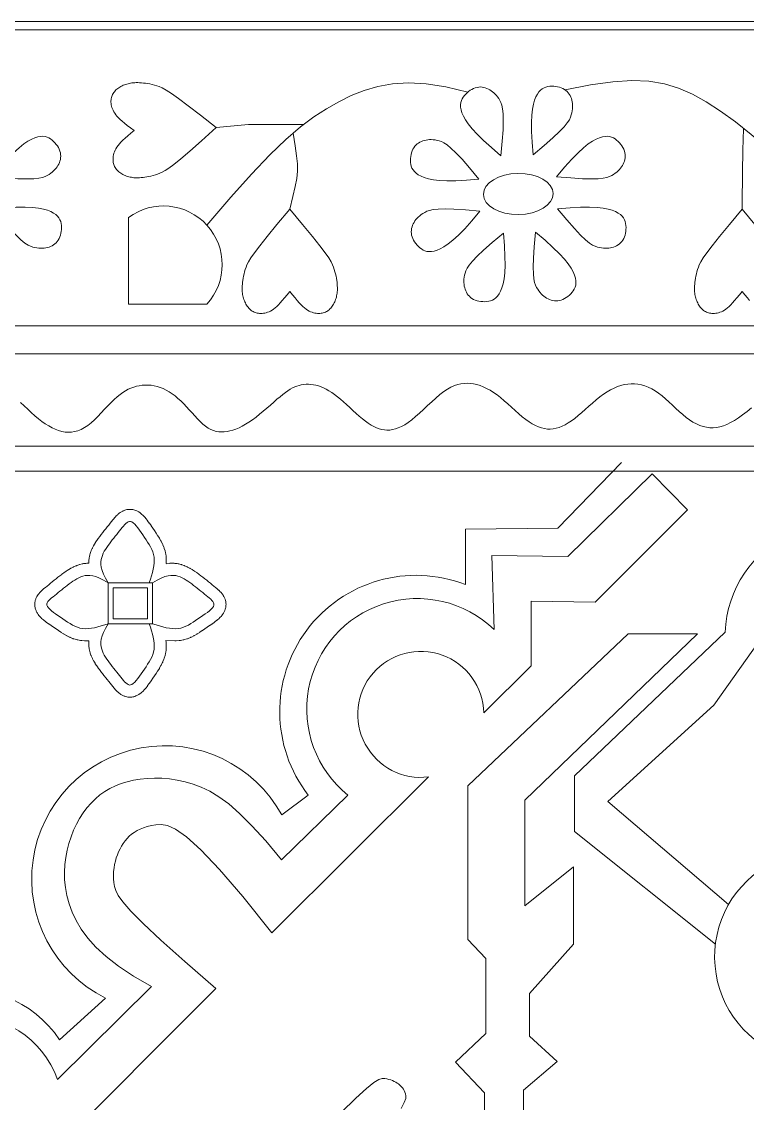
# Model space of a CAD drawing. Header units: inches. Extents: x -813 to 82, y -70 to 268.
# Drawn here: x -103.25 to -90.87, y 182.75 to 201.2 of the extents above; entities that cross this region are included whole.
import ezdxf

# ---------------------------------------------------------------- set-up
doc = ezdxf.new("R2010")
doc.units = ezdxf.units.IN
doc.header["$MEASUREMENT"] = 0
for name, color, linetype, lineweight, true_color in [('Black', 7, 'Continuous', 0, 0x000000), ('Blue', 7, 'Continuous', 0, 0x1081b2), ('Brown', 7, 'Continuous', 0, 0x653e10), ('Grey', 7, 'Continuous', 0, 0x58676a), ('Layak Architect', 1, 'Continuous', 5, 0xff0000), ('Mustard', 7, 'Continuous', 0, 0xa79b1b), ('White', 7, 'Continuous', 0, 0xffffff)]:
    doc.layers.add(name, color=color, linetype=linetype, lineweight=lineweight, true_color=true_color)
doc.layers.add('Rugs', color=201, linetype='Continuous')

# ---------------------------------------------------------------- blocks, each defined once
blk = doc.blocks.new('*U105')
at = {"layer": 'Mustard'}
blk.add_lwpolyline([(11.32, -20.49), (4.65, -14.93), (-0.53, -10.37), (-4.43, -6.69), (-7.23, -3.75), (-9.15, -1.41), (-10.37, 0.46), (-11.11, 2), (-11.55, 3.34), (-11.87, 4.59), (-12.1, 5.79), (-12.25, 6.94), (-12.31, 8.04), (-12.3, 9.1), (-12.22, 10.13), (-12.06, 11.12), (-11.84, 12.1), (-11.56, 13.05), (-11.2, 13.98), (-10.78, 14.87), (-10.28, 15.73), (-9.7, 16.53), (-9.04, 17.28), (-8.29, 17.96), (-7.46, 18.56), (-6.53, 19.09), (-5.52, 19.53), (-4.45, 19.89), (-3.33, 20.17), (-2.17, 20.36), (-0.99, 20.47), (0.2, 20.49), (1.38, 20.43), (2.54, 20.27), (3.68, 20), (4.78, 19.58), (5.85, 18.98), (6.87, 18.17), (7.85, 17.12), (8.78, 15.79), (9.65, 14.17), (10.45, 12.2), (11.15, 9.77), (11.72, 6.79), (12.12, 3.14), (12.31, -1.3), (12.27, -6.65), (11.95, -13.01), (11.32, -20.49)], dxfattribs=at)
blk = doc.blocks.new('*U111')
at = {"layer": 'Mustard', "color": 0, "linetype": 'ByBlock', "lineweight": -2, "transparency": 16777216}
blk.add_blockref('*U105', (6003766971.507133, 3337138645.91867), dxfattribs=at)
for p, rotation in [((6003767008.540522, 3337138647.324628), 315.0000000000001), ((6003766946.314736, 3337138618.737947), 45.00000000000002), ((6003767035.721244, 3337138622.132231), 270), ((6003767037.127202, 3337138585.098843), 225), ((6003766947.720695, 3337138581.704559), 90.00000000000001), ((6003766974.901417, 3337138556.512162), 135), ((6003767011.934805, 3337138557.91812), 180)]:
    blk.add_blockref('*U105', p, dxfattribs=dict(at, rotation=rotation))
blk = doc.blocks.new('*U112')
at = {"layer": 'Mustard'}
blk.add_lwpolyline([(11.32, -20.49), (4.65, -14.93), (-0.53, -10.37), (-4.43, -6.69), (-7.23, -3.75), (-9.15, -1.41), (-10.37, 0.46), (-11.11, 2), (-11.55, 3.34), (-11.87, 4.59), (-12.1, 5.79), (-12.25, 6.94), (-12.31, 8.04), (-12.3, 9.1), (-12.22, 10.13), (-12.06, 11.12), (-11.84, 12.1), (-11.56, 13.05), (-11.2, 13.98), (-10.78, 14.87), (-10.28, 15.73), (-9.7, 16.53), (-9.04, 17.28), (-8.29, 17.96), (-7.46, 18.56), (-6.53, 19.09), (-5.52, 19.53), (-4.45, 19.89), (-3.33, 20.17), (-2.17, 20.36), (-0.99, 20.47), (0.2, 20.49), (1.38, 20.43), (2.54, 20.27), (3.68, 20), (4.78, 19.58), (5.85, 18.98), (6.87, 18.17), (7.85, 17.12), (8.78, 15.79), (9.65, 14.17), (10.45, 12.2), (11.15, 9.77), (11.72, 6.79), (12.12, 3.14), (12.31, -1.3), (12.27, -6.65), (11.95, -13.01), (11.32, -20.49)], dxfattribs=at)
blk = doc.blocks.new('*U113')
at = {"layer": 'Mustard', "color": 0, "linetype": 'ByBlock', "lineweight": -2, "transparency": 16777216}
blk.add_blockref('*U112', (6003766971.507133, 3337138645.91867), dxfattribs=at)
for p, rotation in [((6003767008.540522, 3337138647.324628), 315.0000000000001), ((6003766946.314736, 3337138618.737947), 45.00000000000002), ((6003767035.721244, 3337138622.132231), 270), ((6003767037.127202, 3337138585.098843), 225), ((6003766947.720695, 3337138581.704559), 90.00000000000001), ((6003766974.901417, 3337138556.512162), 135), ((6003767011.934805, 3337138557.91812), 180)]:
    blk.add_blockref('*U112', p, dxfattribs=dict(at, rotation=rotation))
blk = doc.blocks.new('C3')
at = {"layer": 'Black'}
blk.add_lwpolyline([(-988.34, 1124.1), (-999.56, 1114.67), (-1008.7, 1106.34), (-1016.01, 1098.98), (-1021.72, 1092.42), (-1026.09, 1086.52), (-1029.35, 1081.11), (-1031.76, 1076.05), (-1033.55, 1071.18), (-1034.94, 1066.38), (-1035.97, 1061.64), (-1036.68, 1056.98), (-1037.07, 1052.41), (-1037.17, 1047.96), (-1037, 1043.65), (-1036.57, 1039.49), (-1035.9, 1035.5), (-1035.01, 1031.69), (-1033.9, 1028.08), (-1032.56, 1024.64), (-1030.98, 1021.38), (-1029.17, 1018.3), (-1027.12, 1015.38), (-1024.81, 1012.63), (-1022.26, 1010.04), (-1019.45, 1007.6), (-1016.4, 1005.33), (-1013.12, 1003.23), (-1009.64, 1001.32), (-1005.97, 999.6), (-1002.13, 998.1), (-998.14, 996.8), (-994.01, 995.74), (-989.76, 994.91), (-985.4, 994.36), (-980.92, 994.12), (-976.34, 994.22), (-971.65, 994.69), (-966.86, 995.58), (-961.97, 996.92), (-956.99, 998.73), (-951.91, 1001.09), (-946.73, 1004.14), (-941.42, 1008.04), (-935.98, 1012.96), (-930.37, 1019.07), (-924.59, 1026.53), (-918.62, 1035.52), (-912.45, 1046.21)], dxfattribs=at)
blk.add_arc((-838.06, 936.58), 56.57, 109.28746, 340.16936, dxfattribs=at)
at = {"layer": 'Blue'}
blk.add_lwpolyline([(-1262.04, 967.76), (-1260, 969.95), (-1257.96, 972.14), (-1255.96, 974.31), (-1254.06, 976.45), (-1252.3, 978.56), (-1250.7, 980.64), (-1249.27, 982.68), (-1248, 984.7), (-1246.9, 986.69), (-1245.99, 988.67), (-1245.25, 990.62), (-1244.71, 992.55), (-1244.36, 994.48), (-1244.21, 996.39), (-1244.29, 998.3), (-1244.59, 1000.22), (-1245.13, 1002.14), (-1245.92, 1004.08), (-1246.98, 1006.04), (-1248.31, 1008.03), (-1249.92, 1010.04), (-1251.75, 1012.07), (-1253.74, 1014.11), (-1255.83, 1016.13), (-1257.95, 1018.14), (-1260.03, 1020.11), (-1262.01, 1022.03), (-1263.84, 1023.88), (-1265.45, 1025.67), (-1266.86, 1027.39), (-1268.07, 1029.07), (-1269.1, 1030.71), (-1269.96, 1032.34), (-1270.68, 1033.96), (-1271.27, 1035.59), (-1271.73, 1037.25), (-1272.09, 1038.94), (-1272.34, 1040.67), (-1272.47, 1042.42), (-1272.47, 1044.2), (-1272.35, 1045.99), (-1272.08, 1047.79), (-1271.66, 1049.6), (-1271.09, 1051.41), (-1270.35, 1053.21), (-1269.46, 1055), (-1268.42, 1056.79), (-1267.25, 1058.56), (-1265.94, 1060.31), (-1264.5, 1062.05), (-1262.95, 1063.77), (-1261.29, 1065.48), (-1259.53, 1067.16), (-1257.71, 1068.82), (-1255.87, 1070.47), (-1254.06, 1072.1), (-1252.31, 1073.71), (-1250.66, 1075.32), (-1249.16, 1076.91), (-1247.86, 1078.5), (-1246.77, 1080.08), (-1245.9, 1081.65), (-1245.23, 1083.24), (-1244.77, 1084.83), (-1244.49, 1086.45), (-1244.38, 1088.08), (-1244.43, 1089.74), (-1244.64, 1091.44), (-1244.99, 1093.18), (-1245.48, 1094.96), (-1246.12, 1096.79), (-1246.91, 1098.66), (-1247.86, 1100.58), (-1248.97, 1102.55), (-1250.24, 1104.57), (-1251.67, 1106.65), (-1253.27, 1108.78), (-1255, 1110.94), (-1256.8, 1113.1), (-1258.65, 1115.24), (-1260.48, 1117.35), (-1262.27, 1119.38), (-1263.96, 1121.32), (-1265.5, 1123.14), (-1266.88, 1124.83), (-1268.07, 1126.4), (-1269.11, 1127.87), (-1269.99, 1129.26), (-1270.74, 1130.6), (-1271.36, 1131.92), (-1271.87, 1133.22), (-1272.28, 1134.54), (-1272.59, 1135.89), (-1272.81, 1137.28), (-1272.94, 1138.7), (-1272.96, 1140.14), (-1272.88, 1141.61), (-1272.68, 1143.1), (-1272.38, 1144.61), (-1271.96, 1146.13), (-1271.42, 1147.67), (-1270.75, 1149.22), (-1269.97, 1150.8), (-1269.05, 1152.41), (-1268, 1154.05), (-1266.83, 1155.73), (-1265.51, 1157.46), (-1264.06, 1159.24), (-1262.48, 1161.07), (-1260.8, 1162.95), (-1259.06, 1164.86), (-1257.3, 1166.77), (-1255.55, 1168.68), (-1253.87, 1170.57), (-1252.29, 1172.42), (-1250.86, 1174.22), (-1249.59, 1175.95), (-1248.5, 1177.63), (-1247.59, 1179.26), (-1246.85, 1180.85), (-1246.27, 1182.43), (-1245.86, 1184), (-1245.6, 1185.57), (-1245.5, 1187.16), (-1245.56, 1188.78), (-1245.79, 1190.44), (-1246.2, 1192.16), (-1246.82, 1193.94), (-1247.66, 1195.79), (-1248.74, 1197.74), (-1250.08, 1199.78), (-1251.69, 1201.93), (-1253.57, 1204.21), (-1255.68, 1206.58), (-1257.92, 1209.01), (-1260.23, 1211.48), (-1262.52, 1213.95), (-1264.72, 1216.4), (-1266.76, 1218.8), (-1268.55, 1221.12), (-1270.05, 1223.33), (-1271.24, 1225.44), (-1272.16, 1227.48), (-1272.83, 1229.46), (-1273.27, 1231.38), (-1273.5, 1233.28), (-1273.54, 1235.16), (-1273.42, 1237.05), (-1273.15, 1238.95), (-1272.73, 1240.87), (-1272.16, 1242.82), (-1271.42, 1244.79), (-1270.5, 1246.8), (-1269.41, 1248.83), (-1268.12, 1250.9), (-1266.64, 1253), (-1264.95, 1255.14), (-1263.12, 1257.31), (-1261.19, 1259.49), (-1259.2, 1261.67), (-1257.23, 1263.84), (-1255.31, 1265.99), (-1253.5, 1268.09), (-1251.86, 1270.15), (-1250.43, 1272.14), (-1249.21, 1274.07), (-1248.2, 1275.96), (-1247.4, 1277.8), (-1246.8, 1279.61), (-1246.39, 1281.39), (-1246.17, 1283.15), (-1246.14, 1284.9), (-1246.29, 1286.65), (-1246.62, 1288.4), (-1247.14, 1290.16), (-1247.85, 1291.95), (-1248.74, 1293.77), (-1249.82, 1295.63), (-1251.09, 1297.55), (-1252.55, 1299.53), (-1254.19, 1301.58), (-1255.97, 1303.69), (-1257.85, 1305.84), (-1259.78, 1308.02), (-1261.7, 1310.22), (-1263.57, 1312.42), (-1265.35, 1314.61), (-1266.97, 1316.78), (-1268.41, 1318.9), (-1269.66, 1321), (-1270.71, 1323.07), (-1271.58, 1325.12), (-1272.26, 1327.15), (-1272.76, 1329.18), (-1273.07, 1331.2), (-1273.2, 1333.24), (-1273.16, 1335.28), (-1272.93, 1337.33), (-1272.52, 1339.38), (-1271.92, 1341.45), (-1271.13, 1343.52), (-1270.14, 1345.59), (-1268.95, 1347.66), (-1267.55, 1349.73), (-1265.96, 1351.8), (-1264.2, 1353.86), (-1262.34, 1355.92), (-1260.41, 1357.98), (-1258.48, 1360.04), (-1256.58, 1362.09), (-1254.78, 1364.14), (-1253.12, 1366.18), (-1251.63, 1368.23), (-1250.34, 1370.26), (-1249.25, 1372.3), (-1248.36, 1374.32), (-1247.68, 1376.35), (-1247.2, 1378.37), (-1246.94, 1380.38), (-1246.9, 1382.39), (-1247.08, 1384.39), (-1247.48, 1386.42), (-1248.11, 1388.47), (-1248.96, 1390.58), (-1250.04, 1392.76), (-1251.35, 1395.04), (-1252.9, 1397.43), (-1254.67, 1399.95), (-1256.67, 1402.61), (-1258.84, 1405.38)], dxfattribs=at)
blk.add_lwpolyline([(-1326.45, 1130.63), (-1324.6, 1132.12), (-1323.01, 1133.45), (-1321.63, 1134.66), (-1320.46, 1135.76), (-1319.47, 1136.79), (-1318.63, 1137.76), (-1317.92, 1138.69), (-1317.31, 1139.61), (-1316.8, 1140.51), (-1316.38, 1141.4), (-1316.04, 1142.28), (-1315.78, 1143.13), (-1315.58, 1143.96), (-1315.45, 1144.77), (-1315.37, 1145.55), (-1315.33, 1146.3), (-1315.35, 1147.03), (-1315.41, 1147.73), (-1315.52, 1148.41), (-1315.67, 1149.06), (-1315.87, 1149.69), (-1316.12, 1150.3), (-1316.42, 1150.89), (-1316.77, 1151.46), (-1317.16, 1152.01), (-1317.59, 1152.54), (-1318.07, 1153.04), (-1318.58, 1153.53), (-1319.13, 1153.98), (-1319.71, 1154.42), (-1320.31, 1154.82), (-1320.95, 1155.2), (-1321.6, 1155.54), (-1322.28, 1155.86), (-1322.98, 1156.15), (-1323.69, 1156.41), (-1324.42, 1156.65), (-1325.16, 1156.85), (-1325.91, 1157.03), (-1326.67, 1157.18), (-1327.45, 1157.3), (-1328.25, 1157.39), (-1329.08, 1157.45), (-1329.95, 1157.48), (-1330.87, 1157.47), (-1331.85, 1157.43), (-1332.88, 1157.36), (-1333.99, 1157.25), (-1335.16, 1157.1), (-1336.39, 1156.9), (-1337.67, 1156.66), (-1338.98, 1156.37), (-1340.33, 1156.03), (-1341.7, 1155.63), (-1343.09, 1155.17), (-1344.53, 1154.61), (-1346.25, 1153.75), (-1348.53, 1152.35), (-1351.63, 1150.18), (-1355.83, 1146.99), (-1361.4, 1142.55), (-1368.62, 1136.63), (-1377.75, 1128.98), (-1368.62, 1121.33), (-1361.4, 1115.41), (-1355.83, 1110.97), (-1351.63, 1107.78), (-1348.53, 1105.61), (-1346.25, 1104.21), (-1344.53, 1103.35), (-1343.09, 1102.79), (-1341.7, 1102.33), (-1340.33, 1101.93), (-1338.98, 1101.59), (-1337.67, 1101.3), (-1336.39, 1101.06), (-1335.16, 1100.86), (-1333.99, 1100.71), (-1332.88, 1100.6), (-1331.85, 1100.53), (-1330.87, 1100.49), (-1329.95, 1100.48), (-1329.08, 1100.51), (-1328.25, 1100.57), (-1327.45, 1100.66), (-1326.67, 1100.78), (-1325.91, 1100.93), (-1325.16, 1101.11), (-1324.42, 1101.31), (-1323.69, 1101.55), (-1322.98, 1101.81), (-1322.28, 1102.1), (-1321.6, 1102.42), (-1320.95, 1102.76), (-1320.31, 1103.14), (-1319.71, 1103.54), (-1319.13, 1103.98), (-1318.58, 1104.43), (-1318.07, 1104.92), (-1317.59, 1105.42), (-1317.16, 1105.95), (-1316.77, 1106.5), (-1316.42, 1107.07), (-1316.12, 1107.66), (-1315.87, 1108.27), (-1315.67, 1108.9), (-1315.52, 1109.56), (-1315.41, 1110.23), (-1315.35, 1110.93), (-1315.33, 1111.66), (-1315.37, 1112.41), (-1315.45, 1113.19), (-1315.58, 1114), (-1315.78, 1114.83), (-1316.04, 1115.68), (-1316.38, 1116.56), (-1316.8, 1117.45), (-1317.31, 1118.35), (-1317.92, 1119.27), (-1318.63, 1120.2), (-1319.47, 1121.17), (-1320.46, 1122.2), (-1321.63, 1123.3), (-1323.01, 1124.51), (-1324.6, 1125.84), (-1326.45, 1127.33), (-1328.57, 1128.98)], close=True, dxfattribs=at)
at = {"layer": 'Brown'}
for points in [[(-961.61, 1391.61), (-1023.27, 1319.27), (-1080.89, 1382.68), (-1113.79, 1406.06), (-1135.04, 1421.16), (-1148.38, 1435.72), (-1153.19, 1453.61), (-1149.21, 1476.01), (-1137.73, 1492.28), (-1124.9, 1502.9), (-1108.9, 1505.22)], [(-1449.13, 1293.79), (-1452.19, 1309.01), (-1454.06, 1322.22), (-1454.77, 1333.75), (-1454.35, 1343.94), (-1452.84, 1353.14), (-1450.26, 1361.68), (-1446.66, 1369.92), (-1442.06, 1378.18), (-1436.5, 1386.77), (-1429.98, 1395.75), (-1422.51, 1405.17), (-1414.1, 1415.04), (-1404.75, 1425.39), (-1394.47, 1436.25), (-1383.26, 1447.66), (-1371.14, 1459.63)], [(-1377.75, 1399.68), (-1386.73, 1399.75), (-1393.74, 1399.81), (-1399.35, 1399.87), (-1404.13, 1399.94), (-1408.64, 1400.02), (-1413.45, 1400.13), (-1419.13, 1400.27), (-1426.24, 1400.46)], [(-1124.6, 1389.53), (-1038.47, 1299.31), (-1005.29, 1299.31), (-937.87, 1383.71)], [(-1447.83, 1235.56), (-1450.99, 1222.41), (-1452.76, 1210.63), (-1453.29, 1200.03), (-1452.71, 1190.43), (-1451.16, 1181.65), (-1448.78, 1173.49), (-1445.7, 1165.79), (-1442.05, 1158.35), (-1437.91, 1150.97), (-1432.99, 1143.41), (-1426.96, 1135.39), (-1419.48, 1126.67), (-1410.2, 1116.98), (-1398.77, 1106.05), (-1384.86, 1093.61), (-1368.12, 1079.42)], [(-1426.69, 1084.98), (-1428.46, 1104.34), (-1428.46, 1137.38)], [(-1377.75, 1128.98), (-1385.3, 1130.87), (-1391.26, 1132.24), (-1396.15, 1133.13), (-1400.5, 1133.54), (-1404.85, 1133.52), (-1409.73, 1133.08), (-1415.68, 1132.24), (-1423.22, 1131.03)]]:
    blk.add_lwpolyline(points, dxfattribs=at)
for points in [[(-1165.49, 1055.1), (-1165.73, 1056.79, -0.034462), (-1165.8, 1057.78), (-1165.81, 1059.3, -0.033999), (-1165.75, 1060.28), (-1165.57, 1061.68, -0.029168), (-1165.41, 1062.5), (-1165.07, 1063.81, -0.022088), (-1164.89, 1064.43), (-1164.45, 1065.69, -0.01868), (-1164.25, 1066.19), (-1163.72, 1067.41, -0.016254), (-1163.52, 1067.84), (-1162.9, 1069.03, -0.013719), (-1162.71, 1069.38), (-1162.02, 1070.55, -0.011177), (-1161.85, 1070.82), (-1161.11, 1071.97, -0.008694), (-1160.97, 1072.18), (-1160.18, 1073.31, -0.006296), (-1160.07, 1073.46), (-1159.24, 1074.58, -0.003989), (-1159.17, 1074.67), (-1158.32, 1075.79, -0.002077), (-1158.28, 1075.84), (-1157.41, 1076.96, -0.001492), (-1157.39, 1077), (-1156.51, 1078.11, -0.001257), (-1156.49, 1078.14), (-1155.61, 1079.25, -0.001042), (-1155.59, 1079.27), (-1154.72, 1080.36, -0.000839), (-1154.7, 1080.38), (-1153.84, 1081.44, -0.000642), (-1153.83, 1081.46), (-1152.99, 1082.5, -0.000442), (-1152.98, 1082.51), (-1152.17, 1083.51), (-1151.38, 1084.47, -0.001024), (-1151.36, 1084.5), (-1150.61, 1085.41, -0.006385), (-1150.49, 1085.55), (-1149.77, 1086.38, -0.014467), (-1149.49, 1086.69), (-1148.79, 1087.41, -0.025543), (-1148.25, 1087.92), (-1147.55, 1088.5, -0.041072), (-1146.58, 1089.19), (-1145.88, 1089.6, -0.060896), (-1144.27, 1090.3), (-1143.55, 1090.52, -0.078182), (-1141.32, 1090.82), (-1140.57, 1090.8, -0.079892), (-1138.31, 1090.39), (-1137.53, 1090.11, -0.06296), (-1135.9, 1089.29), (-1135.07, 1088.73, -0.039078), (-1134.19, 1088.03), (-1133.32, 1087.22, -0.023897), (-1132.83, 1086.73), (-1131.93, 1085.71, -0.015107), (-1131.65, 1085.37), (-1130.71, 1084.18, -0.009586), (-1130.54, 1083.96), (-1129.58, 1082.64, -0.005772), (-1129.49, 1082.5), (-1128.51, 1081.09, -0.002846), (-1128.47, 1081.02), (-1127.48, 1079.56, -0.000323), (-1127.48, 1079.55), (-1126.5, 1078.1), (-1125.53, 1076.67, -0.001791), (-1125.5, 1076.63), (-1124.55, 1075.2, -0.005914), (-1124.45, 1075.06), (-1123.55, 1073.64, -0.01027), (-1123.4, 1073.38), (-1122.57, 1071.95, -0.014823), (-1122.37, 1071.57), (-1121.64, 1070.12, -0.019434), (-1121.4, 1069.6), (-1120.79, 1068.11, -0.02381), (-1120.56, 1067.46), (-1120.1, 1065.92, -0.027493), (-1119.91, 1065.14), (-1119.62, 1063.53, -0.028895), (-1119.51, 1062.7), (-1119.4, 1061.01, -0.025128), (-1119.39, 1060.28), (-1119.57, 1054.86, -0.020501)], [(-1165.78, 1008.66), (-1166.54, 1008.66, -0.033999), (-1167.52, 1008.72), (-1168.92, 1008.9, -0.029168), (-1169.75, 1009.06), (-1171.05, 1009.39, -0.022088), (-1171.67, 1009.58), (-1172.93, 1010.02, -0.01868), (-1173.43, 1010.22), (-1174.66, 1010.75, -0.016254), (-1175.08, 1010.95), (-1176.27, 1011.57, -0.013719), (-1176.62, 1011.76), (-1177.79, 1012.44, -0.011177), (-1178.06, 1012.61), (-1179.21, 1013.36, -0.008694), (-1179.42, 1013.5), (-1180.55, 1014.29, -0.006296), (-1180.7, 1014.4), (-1181.82, 1015.23, -0.003989), (-1181.91, 1015.3), (-1183.03, 1016.15, -0.002077), (-1183.08, 1016.19), (-1184.2, 1017.05, -0.001492), (-1184.24, 1017.08), (-1185.35, 1017.96, -0.001257), (-1185.38, 1017.98), (-1186.49, 1018.86, -0.001042), (-1186.51, 1018.88), (-1187.6, 1019.75, -0.000839), (-1187.62, 1019.76), (-1188.68, 1020.62, -0.000642), (-1188.7, 1020.64), (-1189.74, 1021.48, -0.000442), (-1189.75, 1021.48), (-1190.75, 1022.3), (-1191.72, 1023.09, -0.001024), (-1191.74, 1023.11), (-1192.65, 1023.85, -0.006385), (-1192.79, 1023.97), (-1193.62, 1024.69, -0.014467), (-1193.93, 1024.98), (-1194.65, 1025.68, -0.025543), (-1195.16, 1026.22), (-1195.74, 1026.92, -0.041072), (-1196.43, 1027.89), (-1196.84, 1028.59, -0.060896), (-1197.55, 1030.2), (-1197.76, 1030.92, -0.078182), (-1198.06, 1033.15), (-1198.04, 1033.9, -0.079892), (-1197.63, 1036.16), (-1197.35, 1036.94, -0.06296), (-1196.53, 1038.56), (-1195.98, 1039.39, -0.039078), (-1195.27, 1040.28), (-1194.46, 1041.15, -0.023897), (-1193.97, 1041.63), (-1192.95, 1042.54, -0.015107), (-1192.61, 1042.82), (-1191.42, 1043.76, -0.009586), (-1191.2, 1043.92), (-1189.88, 1044.88, -0.005772), (-1189.74, 1044.98), (-1188.33, 1045.95, -0.002846), (-1188.26, 1046), (-1186.8, 1046.98, -0.000323), (-1186.8, 1046.99), (-1185.34, 1047.97), (-1183.91, 1048.94, -0.001791), (-1183.87, 1048.97), (-1182.44, 1049.92, -0.005914), (-1182.3, 1050.01), (-1180.88, 1050.92, -0.01027), (-1180.62, 1051.07), (-1179.19, 1051.9, -0.014823), (-1178.81, 1052.1), (-1177.36, 1052.83, -0.019434), (-1176.85, 1053.06), (-1175.35, 1053.67, -0.02381), (-1174.7, 1053.9), (-1173.16, 1054.37, -0.027493), (-1172.38, 1054.56), (-1170.77, 1054.85, -0.028895), (-1169.94, 1054.96), (-1168.25, 1055.07, -0.025128), (-1167.53, 1055.08), (-1165.76, 1055.02, -0.020501)], [(-1119.44, 1008.73), (-1119.23, 1008.68, 0.047666), (-1119.23, 1008.68), (-1118.73, 1008.66, 0.034462), (-1118.73, 1008.66), (-1117.21, 1008.66, 0.033999), (-1116.23, 1008.72), (-1114.84, 1008.9, 0.029168), (-1114.01, 1009.06), (-1112.7, 1009.39, 0.022088), (-1112.09, 1009.58), (-1110.83, 1010.02, 0.01868), (-1110.32, 1010.22), (-1109.1, 1010.75, 0.016254), (-1108.67, 1010.95), (-1107.48, 1011.57, 0.013719), (-1107.13, 1011.76), (-1105.97, 1012.44, 0.011177), (-1105.69, 1012.61), (-1104.54, 1013.36, 0.008694), (-1104.33, 1013.5), (-1103.2, 1014.29, 0.006296), (-1103.05, 1014.4), (-1101.93, 1015.23, 0.003989), (-1101.84, 1015.3), (-1100.72, 1016.15, 0.002077), (-1100.67, 1016.19), (-1099.55, 1017.05, 0.001492), (-1099.52, 1017.08), (-1098.4, 1017.96, 0.001257), (-1098.37, 1017.98), (-1097.27, 1018.86, 0.001042), (-1097.24, 1018.88), (-1096.15, 1019.75, 0.000839), (-1096.14, 1019.76), (-1095.07, 1020.62, 0.000642), (-1095.05, 1020.64), (-1094.02, 1021.48, 0.000442), (-1094.01, 1021.48), (-1093, 1022.3), (-1092.04, 1023.09, 0.001024), (-1092.01, 1023.11), (-1091.1, 1023.85, 0.006385), (-1090.96, 1023.97), (-1090.13, 1024.69, 0.014467), (-1089.82, 1024.98), (-1089.1, 1025.68, 0.025543), (-1088.6, 1026.22), (-1088.01, 1026.92, 0.041072), (-1087.33, 1027.89), (-1086.91, 1028.59, 0.060896), (-1086.21, 1030.2), (-1085.99, 1030.92, 0.078182), (-1085.69, 1033.15), (-1085.71, 1033.9, 0.079892), (-1086.12, 1036.16), (-1086.4, 1036.94, 0.06296), (-1087.22, 1038.56), (-1087.78, 1039.39, 0.039078), (-1088.48, 1040.28), (-1089.29, 1041.15, 0.023897), (-1089.79, 1041.63), (-1090.81, 1042.54, 0.015107), (-1091.14, 1042.82), (-1092.33, 1043.76, 0.009586), (-1092.55, 1043.92), (-1093.88, 1044.88, 0.005772), (-1094.01, 1044.98), (-1095.42, 1045.95, 0.002846), (-1095.49, 1046), (-1096.95, 1046.98, 0.000323), (-1096.96, 1046.99), (-1098.41, 1047.97), (-1099.84, 1048.94, 0.001791), (-1099.89, 1048.97), (-1101.31, 1049.92, 0.005914), (-1101.46, 1050.01), (-1102.88, 1050.92, 0.01027), (-1103.13, 1051.07), (-1104.56, 1051.9, 0.014823), (-1104.94, 1052.1), (-1106.4, 1052.83, 0.019434), (-1106.91, 1053.06), (-1108.4, 1053.67, 0.02381), (-1109.05, 1053.9), (-1110.6, 1054.37, 0.027493), (-1111.37, 1054.56), (-1112.98, 1054.85, 0.028895), (-1113.81, 1054.96), (-1115.5, 1055.07, 0.025128), (-1116.23, 1055.08), (-1117.99, 1055.02, 0.020501), (-1118.58, 1054.98), (-1119.57, 1054.86, 0.0164)], [(-1165.81, 1008.68), (-1165.81, 1007.93, 0.033999), (-1165.75, 1006.94), (-1165.57, 1005.55, 0.029168), (-1165.41, 1004.72), (-1165.07, 1003.41, 0.022088), (-1164.89, 1002.8), (-1164.45, 1001.54, 0.01868), (-1164.25, 1001.04), (-1163.72, 999.81, 0.016254), (-1163.52, 999.39), (-1162.9, 998.19, 0.013719), (-1162.71, 997.85), (-1162.02, 996.68, 0.011177), (-1161.85, 996.4), (-1161.11, 995.26, 0.008694), (-1160.97, 995.05), (-1160.18, 993.92, 0.006296), (-1160.07, 993.77), (-1159.24, 992.65, 0.003989), (-1159.17, 992.55), (-1158.32, 991.43, 0.002077), (-1158.28, 991.39), (-1157.41, 990.27, 0.001492), (-1157.39, 990.23), (-1156.51, 989.12, 0.001257), (-1156.49, 989.09), (-1155.61, 987.98, 0.001042), (-1155.59, 987.96), (-1154.72, 986.87, 0.000839), (-1154.7, 986.85), (-1153.84, 985.78, 0.000642), (-1153.83, 985.77), (-1152.99, 984.73, 0.000442), (-1152.98, 984.72), (-1152.17, 983.72), (-1151.38, 982.75, 0.001024), (-1151.36, 982.73), (-1150.61, 981.82, 0.006385), (-1150.49, 981.68), (-1149.77, 980.85, 0.014467), (-1149.49, 980.54), (-1148.79, 979.81, 0.025543), (-1148.25, 979.31), (-1147.55, 978.73, 0.041072), (-1146.58, 978.04), (-1145.88, 977.62, 0.060896), (-1144.27, 976.92), (-1143.55, 976.71, 0.078182), (-1141.32, 976.41), (-1140.57, 976.42, 0.079892), (-1138.31, 976.84), (-1137.53, 977.12, 0.06296), (-1135.9, 977.93), (-1135.07, 978.49, 0.039078), (-1134.19, 979.19), (-1133.32, 980, 0.023897), (-1132.83, 980.5), (-1131.93, 981.52, 0.015107), (-1131.65, 981.86), (-1130.71, 983.05, 0.009586), (-1130.54, 983.27), (-1129.58, 984.59, 0.005772), (-1129.49, 984.73), (-1128.51, 986.14, 0.002846), (-1128.47, 986.2), (-1127.48, 987.66, 0.000323), (-1127.48, 987.67), (-1126.5, 989.13), (-1125.53, 990.56, 0.001791), (-1125.5, 990.6), (-1124.55, 992.03, 0.005914), (-1124.45, 992.17), (-1123.55, 993.59, 0.01027), (-1123.4, 993.85), (-1122.57, 995.28, 0.014823), (-1122.37, 995.65), (-1121.64, 997.11, 0.019434), (-1121.4, 997.62), (-1120.79, 999.12, 0.02381), (-1120.56, 999.77), (-1120.1, 1001.31, 0.027493), (-1119.91, 1002.08), (-1119.62, 1003.7, 0.028895), (-1119.51, 1004.53), (-1119.4, 1006.22, 0.025128), (-1119.39, 1006.94), (-1119.45, 1008.71, 0.020501)]]:
    blk.add_lwpolyline(points, format="xyb", dxfattribs=at)
blk.add_arc((-1121.81, 1457.82), 68.34, 79.1119, 267.65878, dxfattribs=at)
at = {"layer": 'Grey'}
blk.add_lwpolyline([(-911.21, 1084.7), (-927.45, 1066.1), (-940.28, 1051.83), (-950.17, 1041.3), (-957.61, 1033.93), (-963.07, 1029.12), (-967.03, 1026.28), (-969.99, 1024.81), (-972.42, 1024.13), (-974.72, 1023.74), (-976.98, 1023.52), (-979.19, 1023.46), (-981.34, 1023.56), (-983.45, 1023.79), (-985.5, 1024.15), (-987.49, 1024.62), (-989.43, 1025.18), (-991.3, 1025.83), (-993.12, 1026.57), (-994.86, 1027.39), (-996.53, 1028.31), (-998.12, 1029.32), (-999.63, 1030.42), (-1001.04, 1031.63), (-1002.37, 1032.93), (-1003.6, 1034.35), (-1004.73, 1035.89), (-1005.76, 1037.57), (-1006.68, 1039.42), (-1007.49, 1041.46), (-1008.2, 1043.7), (-1008.8, 1046.18), (-1009.28, 1048.9), (-1009.52, 1051.97), (-1008.89, 1055.75), (-1006.63, 1060.68), (-1002, 1067.22), (-994.24, 1075.81), (-982.59, 1086.89), (-966.3, 1100.9), (-944.62, 1118.29), (-1037.93, 1212.08, -2.599313), (-1076.23, 1245.11), (-1104.43, 1273.39), (-1143.02, 1273.39), (-1142.54, 1311.69), (-1197.69, 1367.02), (-1219.29, 1345.85), (-1169.87, 1295.45), (-1170.43, 1249.99), (-1126.16, 1251.22, 1.045158), (-1027.01, 1163.78), (-988.34, 1124.1)], format="xyb", dxfattribs=at)
blk.add_lwpolyline([(-1423.21, 1033.77), (-1421.67, 1031.98), (-1420.28, 1030.43), (-1419.02, 1029.1), (-1417.88, 1027.97), (-1416.82, 1027.01), (-1415.82, 1026.21), (-1414.86, 1025.53), (-1413.92, 1024.95), (-1413, 1024.48), (-1412.09, 1024.09), (-1411.21, 1023.78), (-1410.35, 1023.55), (-1409.51, 1023.38), (-1408.7, 1023.28), (-1407.92, 1023.23), (-1407.16, 1023.22), (-1406.44, 1023.26), (-1405.74, 1023.34), (-1405.07, 1023.47), (-1404.42, 1023.65), (-1403.8, 1023.88), (-1403.2, 1024.15), (-1402.62, 1024.47), (-1402.06, 1024.83), (-1401.52, 1025.25), (-1401.01, 1025.7), (-1400.52, 1026.19), (-1400.06, 1026.72), (-1399.62, 1027.28), (-1399.21, 1027.88), (-1398.83, 1028.5), (-1398.47, 1029.14), (-1398.15, 1029.81), (-1397.86, 1030.5), (-1397.59, 1031.21), (-1397.35, 1031.93), (-1397.15, 1032.67), (-1396.97, 1033.42), (-1396.82, 1034.17), (-1396.69, 1034.94), (-1396.6, 1035.72), (-1396.54, 1036.52), (-1396.51, 1037.35), (-1396.51, 1038.23), (-1396.55, 1039.14), (-1396.62, 1040.12), (-1396.73, 1041.15), (-1396.89, 1042.25), (-1397.08, 1043.42), (-1397.32, 1044.64), (-1397.6, 1045.91), (-1397.94, 1047.21), (-1398.33, 1048.54), (-1398.78, 1049.9), (-1399.29, 1051.27), (-1399.9, 1052.69), (-1400.82, 1054.38), (-1402.3, 1056.61), (-1404.58, 1059.63), (-1407.91, 1063.72), (-1412.55, 1069.13), (-1418.72, 1076.13), (-1426.69, 1084.98), (-1434.01, 1075.58), (-1439.68, 1068.16), (-1443.91, 1062.43), (-1446.95, 1058.12), (-1449.01, 1054.95), (-1450.32, 1052.62), (-1451.12, 1050.87), (-1451.63, 1049.41), (-1452.04, 1048), (-1452.39, 1046.62), (-1452.69, 1045.26), (-1452.93, 1043.94), (-1453.12, 1042.65), (-1453.28, 1041.42), (-1453.39, 1040.24), (-1453.46, 1039.13), (-1453.5, 1038.09), (-1453.5, 1037.12), (-1453.47, 1036.2), (-1453.41, 1035.33), (-1453.33, 1034.5), (-1453.21, 1033.7), (-1453.06, 1032.93), (-1452.88, 1032.18), (-1452.68, 1031.43), (-1452.44, 1030.7), (-1452.18, 1029.98), (-1451.9, 1029.28), (-1451.58, 1028.59), (-1451.24, 1027.92), (-1450.87, 1027.28), (-1450.47, 1026.66), (-1450.05, 1026.07), (-1449.59, 1025.5), (-1449.12, 1024.97), (-1448.62, 1024.48), (-1448.09, 1024.02), (-1447.55, 1023.61), (-1446.99, 1023.23), (-1446.4, 1022.91), (-1445.8, 1022.63), (-1445.19, 1022.4), (-1444.55, 1022.22), (-1443.89, 1022.09), (-1443.21, 1022.01), (-1442.51, 1021.97), (-1441.78, 1021.99), (-1441.03, 1022.05), (-1440.25, 1022.16), (-1439.45, 1022.32), (-1438.63, 1022.54), (-1437.79, 1022.84), (-1436.93, 1023.2), (-1436.05, 1023.66), (-1435.16, 1024.2), (-1434.27, 1024.84), (-1433.36, 1025.58), (-1432.42, 1026.46), (-1431.43, 1027.49), (-1430.37, 1028.7), (-1429.21, 1030.11), (-1427.94, 1031.75), (-1426.52, 1033.65), (-1424.94, 1035.83)], close=True, dxfattribs=at)
for points in [[(-911.21, 1084.7), (-812.07, 985.82)], [(-1372.79, 1032.49), (-1320.95, 1032.49), (-1320.95, 1079.43)], [(-912.45, 1046.21), (-856.74, 989.97)]]:
    blk.add_lwpolyline(points, dxfattribs=at)
blk.add_arc((-1344.53, 1053.37), 35.14, 47.85796, 216.46106, dxfattribs=at)
at = {"layer": 'Layak Architect'}
for points in [[(-1490.01, 4485.9), (1490.01, 4485.9), (1490.01, 14.18), (-1490.01, 14.18)], [(-1154.14, 1020.33), (-1129.61, 1020.33), (-1129.61, 1046.9), (-1154.14, 1046.9)], [(-1151.14, 1023.33), (-1132.61, 1023.33), (-1132.61, 1043.9), (-1151.14, 1043.9)]]:
    blk.add_lwpolyline(points, close=True, dxfattribs=at)
for points in [[(14.09, 69.18), (-1485.01, 69.18), (-1485.01, 2250.04)], [(12.97, 243.35), (-1307.83, 243.35), (-1307.83, 2250.04)], [(12.86, 260.04), (-1291.09, 260.04), (-1291.09, 2250.04)], [(12.5, 315.6), (-1235.92, 315.6), (-1235.92, 2250.04)], [(12.4, 330.6), (-1220.92, 330.6), (-1220.92, 2250.04)], [(-828.22, 1245.57), (-848.82, 1245.57), (-867.09, 1228.1), (-884.41, 1246.21), (-929.27, 1246.21), (-940.54, 1235.48), (-1032.66, 1235.48), (-1123.6, 1331.4), (-1123.6, 1372.95), (-1024.1, 1269.65), (-960.75, 1269.65), (-984.07, 1298.78), (-937.82, 1298.78), (-908.29, 1272.37), (-882.64, 1272.37), (-867.48, 1289.07), (-850.33, 1268.87), (-829.17, 1268.87)], [(-1226.22, 1327.45), (-1186.72, 1289.33), (-1186.17, 1234.06), (-1153.06, 1234.06)], [(-836.98, 1159.71), (-845.62, 1168.47), (-851.43, 1174.85), (-854.96, 1179.32), (-856.74, 1182.33), (-857.35, 1184.34), (-857.32, 1185.81), (-857.12, 1187.11), (-856.84, 1188.32), (-856.5, 1189.45), (-856.11, 1190.5), (-855.67, 1191.48), (-855.19, 1192.38), (-854.69, 1193.21), (-854.16, 1193.97), (-853.62, 1194.68), (-853.05, 1195.32), (-852.44, 1195.91), (-851.77, 1196.45), (-851.04, 1196.94), (-850.22, 1197.39), (-849.3, 1197.81), (-848.26, 1198.19), (-847.05, 1198.48), (-845.39, 1198.38), (-842.99, 1197.52), (-839.53, 1195.54)], [(-1027, 1140.08), (-1015.23, 1124.17)], [(-1154.14, 1046.9), (-1155.76, 1049.67), (-1156.96, 1052.1), (-1157.8, 1054.24), (-1158.32, 1056.13), (-1158.56, 1057.82), (-1158.57, 1059.33), (-1158.39, 1060.73), (-1158.06, 1062.04), (-1157.61, 1063.3), (-1157.08, 1064.52), (-1156.47, 1065.71), (-1155.78, 1066.88), (-1155.04, 1068.03), (-1154.24, 1069.16), (-1153.42, 1070.28), (-1152.56, 1071.4), (-1151.69, 1072.52), (-1150.82, 1073.64), (-1149.94, 1074.74), (-1149.07, 1075.83), (-1148.21, 1076.9), (-1147.37, 1077.94), (-1146.55, 1078.94), (-1145.77, 1079.9), (-1145.02, 1080.81), (-1144.3, 1081.64), (-1143.6, 1082.37), (-1142.9, 1082.95), (-1142.2, 1083.37), (-1141.48, 1083.58), (-1140.73, 1083.56), (-1139.95, 1083.29), (-1139.12, 1082.73), (-1138.25, 1081.92), (-1137.34, 1080.9), (-1136.4, 1079.71), (-1135.44, 1078.38), (-1134.47, 1076.97), (-1133.49, 1075.52), (-1132.5, 1074.05), (-1131.52, 1072.6), (-1130.57, 1071.18), (-1129.66, 1069.76), (-1128.84, 1068.33), (-1128.11, 1066.87), (-1127.5, 1065.38), (-1127.03, 1063.83), (-1126.74, 1062.22), (-1126.62, 1060.53), (-1126.68, 1058.77), (-1126.9, 1056.93), (-1127.25, 1055.03), (-1127.71, 1053.08), (-1128.27, 1051.06), (-1128.91, 1049), (-1129.61, 1046.9)], [(-1154.14, 1020.33), (-1156.91, 1018.71), (-1159.34, 1017.5), (-1161.48, 1016.66), (-1163.37, 1016.14), (-1165.06, 1015.9), (-1166.57, 1015.9), (-1167.97, 1016.08), (-1169.28, 1016.41), (-1170.54, 1016.85), (-1171.76, 1017.39), (-1172.95, 1018), (-1174.12, 1018.69), (-1175.27, 1019.43), (-1176.4, 1020.22), (-1177.52, 1021.05), (-1178.64, 1021.91), (-1179.76, 1022.78), (-1180.88, 1023.65), (-1181.98, 1024.53), (-1183.07, 1025.4), (-1184.14, 1026.26), (-1185.18, 1027.1), (-1186.18, 1027.92), (-1187.14, 1028.7), (-1188.05, 1029.45), (-1188.88, 1030.17), (-1189.61, 1030.87), (-1190.19, 1031.57), (-1190.61, 1032.27), (-1190.82, 1032.99), (-1190.81, 1033.74), (-1190.53, 1034.52), (-1189.97, 1035.35), (-1189.16, 1036.22), (-1188.14, 1037.13), (-1186.95, 1038.06), (-1185.63, 1039.02), (-1184.22, 1040), (-1182.76, 1040.98), (-1181.29, 1041.97), (-1179.84, 1042.95), (-1178.42, 1043.9), (-1177, 1044.8), (-1175.57, 1045.63), (-1174.11, 1046.36), (-1172.62, 1046.97), (-1171.07, 1047.43), (-1169.46, 1047.73), (-1167.77, 1047.84), (-1166.01, 1047.78), (-1164.17, 1047.57), (-1162.27, 1047.22), (-1160.32, 1046.76), (-1158.3, 1046.2), (-1156.25, 1045.56), (-1154.14, 1044.86)], [(-1129.61, 1020.33), (-1126.85, 1018.71), (-1124.41, 1017.5), (-1122.27, 1016.66), (-1120.38, 1016.14), (-1118.7, 1015.9), (-1117.18, 1015.9), (-1115.79, 1016.08), (-1114.48, 1016.41), (-1113.22, 1016.85), (-1111.99, 1017.39), (-1110.8, 1018), (-1109.63, 1018.69), (-1108.49, 1019.43), (-1107.35, 1020.22), (-1106.23, 1021.05), (-1105.11, 1021.91), (-1103.99, 1022.78), (-1102.87, 1023.65), (-1101.77, 1024.53), (-1100.68, 1025.4), (-1099.61, 1026.26), (-1098.58, 1027.1), (-1097.57, 1027.92), (-1096.61, 1028.7), (-1095.7, 1029.45), (-1094.87, 1030.17), (-1094.15, 1030.87), (-1093.56, 1031.57), (-1093.15, 1032.27), (-1092.93, 1032.99), (-1092.95, 1033.74), (-1093.23, 1034.52), (-1093.78, 1035.35), (-1094.59, 1036.22), (-1095.62, 1037.13), (-1096.81, 1038.06), (-1098.13, 1039.02), (-1099.54, 1040), (-1101, 1040.98), (-1102.47, 1041.97), (-1103.91, 1042.95), (-1105.33, 1043.9), (-1106.76, 1044.8), (-1108.19, 1045.63), (-1109.64, 1046.36), (-1111.14, 1046.97), (-1112.68, 1047.43), (-1114.29, 1047.73), (-1115.98, 1047.84), (-1117.75, 1047.78), (-1119.58, 1047.57), (-1121.48, 1047.22), (-1123.44, 1046.76), (-1125.45, 1046.2), (-1127.51, 1045.56), (-1129.61, 1044.86)], [(-1154.14, 1020.33), (-1155.76, 1017.56), (-1156.96, 1015.13), (-1157.8, 1012.99), (-1158.32, 1011.1), (-1158.56, 1009.41), (-1158.57, 1007.89), (-1158.39, 1006.5), (-1158.06, 1005.19), (-1157.61, 1003.93), (-1157.08, 1002.71), (-1156.47, 1001.51), (-1155.78, 1000.35), (-1155.04, 999.2), (-1154.24, 998.07), (-1153.42, 996.94), (-1152.56, 995.82), (-1151.69, 994.7), (-1150.82, 993.59), (-1149.94, 992.48), (-1149.07, 991.39), (-1148.21, 990.33), (-1147.37, 989.29), (-1146.55, 988.29), (-1145.77, 987.33), (-1145.02, 986.42), (-1144.3, 985.58), (-1143.6, 984.86), (-1142.9, 984.27), (-1142.2, 983.86), (-1141.48, 983.65), (-1140.73, 983.66), (-1139.95, 983.94), (-1139.12, 984.5), (-1138.25, 985.31), (-1137.34, 986.33), (-1136.4, 987.52), (-1135.44, 988.84), (-1134.47, 990.25), (-1133.49, 991.71), (-1132.5, 993.18), (-1131.52, 994.62), (-1130.57, 996.05), (-1129.66, 997.47), (-1128.84, 998.9), (-1128.11, 1000.36), (-1127.5, 1001.85), (-1127.03, 1003.4), (-1126.74, 1005.01), (-1126.62, 1006.7), (-1126.68, 1008.46), (-1126.9, 1010.3), (-1127.25, 1012.19), (-1127.71, 1014.15), (-1128.27, 1016.16), (-1128.91, 1018.22), (-1129.61, 1020.33)], [(-905.5, 1018.66), (-880.6, 991.21)]]:
    blk.add_lwpolyline(points, dxfattribs=at)
for centre, radius, start, end in [((-930.18, 1446.38), 63.15, 202.63548, 338.84446), ((-1077, 1204.54), 81.58, 158.79132, 307.79864), ((-976.85, 1054.27), 79.74, 118.76694, 333.4806), ((-841.7, 933.5), 69.6, 123.97956, 328.37897)]:
    blk.add_arc(centre, radius, start, end, dxfattribs=at)
at = {"layer": 'Mustard', "extrusion": (0, 0, -1)}
blk.add_ellipse((-1386.87, 1265.7), major_axis=(-0.26, 20.88), ratio=0.589821, dxfattribs=at)
at = {"layer": 'White'}
blk.add_lwpolyline([(-1368.62, 1407.33), (-1377.75, 1399.68), (-1368.62, 1392.03), (-1361.4, 1386.1), (-1355.83, 1381.67), (-1351.63, 1378.48), (-1348.53, 1376.31), (-1346.25, 1374.91), (-1344.53, 1374.05), (-1343.09, 1373.49), (-1341.7, 1373.03), (-1340.33, 1372.63), (-1338.98, 1372.29), (-1337.67, 1372), (-1336.39, 1371.76), (-1335.16, 1371.56), (-1333.99, 1371.41), (-1332.88, 1371.3), (-1331.85, 1371.22), (-1330.87, 1371.18), (-1329.95, 1371.18), (-1329.08, 1371.2), (-1328.25, 1371.26), (-1327.45, 1371.36), (-1326.67, 1371.48), (-1325.91, 1371.63), (-1325.16, 1371.8), (-1324.42, 1372.01), (-1323.69, 1372.24), (-1322.98, 1372.51), (-1322.28, 1372.8), (-1321.6, 1373.11), (-1320.95, 1373.46), (-1320.31, 1373.84), (-1319.71, 1374.24), (-1319.13, 1374.67), (-1318.58, 1375.13), (-1318.07, 1375.61), (-1317.59, 1376.12), (-1317.16, 1376.65), (-1316.77, 1377.2), (-1316.42, 1377.77), (-1316.12, 1378.36), (-1315.87, 1378.97), (-1315.67, 1379.6), (-1315.52, 1380.25), (-1315.41, 1380.93), (-1315.35, 1381.63), (-1315.33, 1382.36), (-1315.37, 1383.11), (-1315.45, 1383.89), (-1315.58, 1384.7), (-1315.78, 1385.53), (-1316.04, 1386.38), (-1316.38, 1387.25), (-1316.8, 1388.14), (-1317.31, 1389.05), (-1317.92, 1389.97), (-1318.63, 1390.9), (-1319.47, 1391.87), (-1320.46, 1392.89), (-1321.63, 1394), (-1323.01, 1395.21), (-1324.6, 1396.54), (-1326.45, 1398.02), (-1328.57, 1399.68), (-1326.45, 1401.33), (-1324.6, 1402.81), (-1323.01, 1404.15)], dxfattribs=at)
at = {"layer": 'Mustard', "xscale": -1, "rotation": 180}
for name, p in [('*U111', (-6003768378.59, 3337139867.62)), ('*U113', (-6003768378.59, 3337139529.8))]:
    blk.add_blockref(name, p, dxfattribs=at)

msp = doc.modelspace()

# ---------------------------------------------------------------- block references
at = {"layer": 'Rugs', "xscale": 0.0285, "yscale": 0.0285, "zscale": 0.0285, "rotation": 270}
msp.add_blockref('C3', (-130.84923, 158.73611), dxfattribs=at)

doc.saveas('drawing.dxf')
